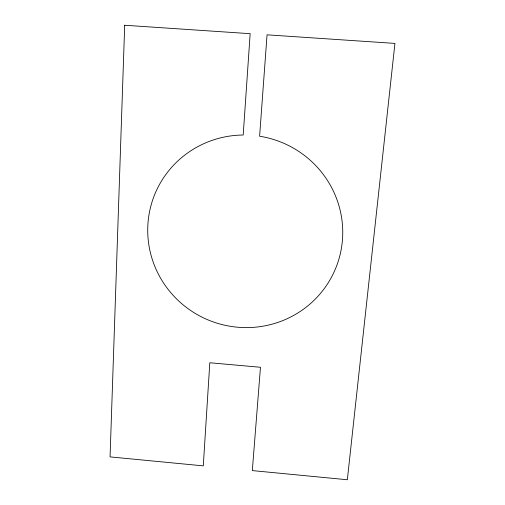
<?xml version="1.0" encoding="UTF-8"?>
<svg xmlns="http://www.w3.org/2000/svg" width="505" height="505" viewBox="0 0 505 505"><rect width="100%" height="100%" fill="white"/><g stroke="black" fill="none" stroke-linecap="round" stroke-linejoin="round"><path stroke-width="0.76" d="M124.697 25.25L110.058 456.892L203.281 465.869L209.809 362.754L260.466 367.28L252.323 470.597L347.339 479.75L394.942 43.411L267.05 34.82L259.608 136.224A97.724 96.089 21 0 1 324.866 287.774A97.724 96.089 21 0 1 159.107 275.509A97.724 96.089 21 0 1 243.195 135.012L250.164 33.683L124.697 25.25"/></g></svg>
